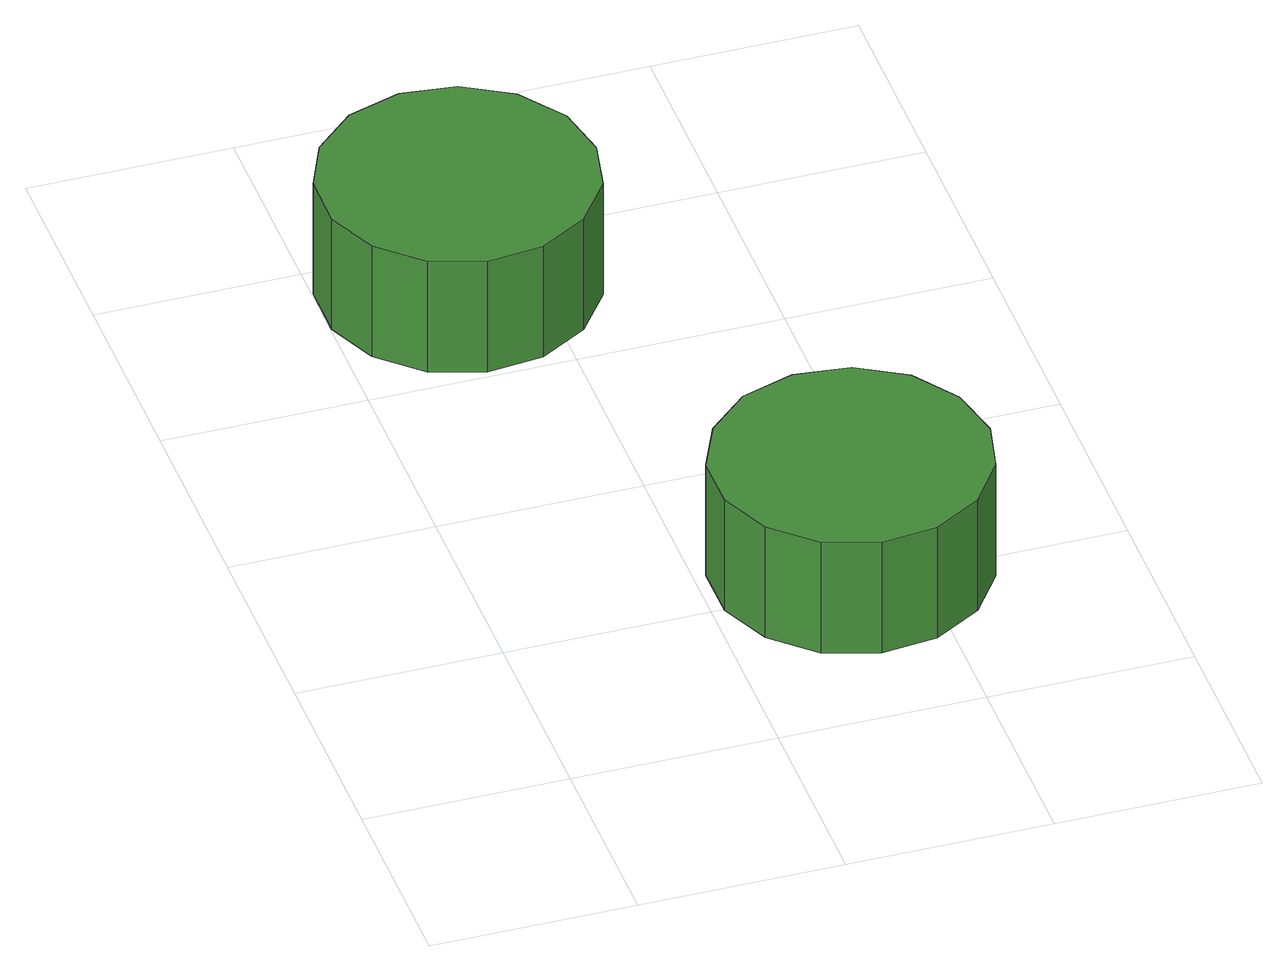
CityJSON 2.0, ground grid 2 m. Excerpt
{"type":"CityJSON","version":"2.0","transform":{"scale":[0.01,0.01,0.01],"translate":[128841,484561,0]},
"CityObjects":{
"tree1":{"type":"SolitaryVegetationObject","attributes":{"function":"something"},"geometry":[{"type":"MultiSurface","lod":"1","boundaries":[[[0,1,2,3,4,5,6,7,8,9,10,11,12,13,14]],[[15,16,17,18,19,20,21,22,23,24,25,26,27,28,29]],[[0,29,28,1]],[[1,28,27,2]],[[2,27,26,3]],[[3,26,25,4]],[[4,25,24,5]],[[5,24,23,6]],[[6,23,22,7]],[[7,22,21,8]],[[8,21,20,9]],[[9,20,19,10]],[[10,19,18,11]],[[11,18,17,12]],[[12,17,16,13]],[[13,16,15,14]],[[14,15,29,0]]]}]},
"tree2":{"type":"SolitaryVegetationObject","attributes":{"function":"something"},"geometry":[{"type":"MultiSurface","lod":"1","boundaries":[[[30,31,32,33,34,35,36,37,38,39,40,41,42,43,44]],[[45,46,47,48,49,50,51,52,53,54,55,56,57,58,59]],[[30,59,58,31]],[[31,58,57,32]],[[32,57,56,33]],[[33,56,55,34]],[[34,55,54,35]],[[35,54,53,36]],[[36,53,52,37]],[[37,52,51,38]],[[38,51,50,39]],[[39,50,49,40]],[[40,49,48,41]],[[41,48,47,42]],[[42,47,46,43]],[[43,46,45,44]],[[44,45,59,30]]]}]}
},
"vertices":[
[264,740,187],[253,794,187],[220,839,187],[172,867,187],[117,873,187],[64,856,187],[23,818,187],[1,768,187],[1,712,187],[23,662,187],[64,624,187],[117,607,187],[172,613,187],[220,641,187],[253,686,187],[253,686,60],[220,641,60],[172,613,60],[117,607,60],[64,624,60],[23,662,60],[1,712,60],[1,768,60],[23,818,60],[64,856,60],[117,873,60],[172,867,60],[220,839,60],[253,794,60],[264,740,60],
[473,216,195],[461,270,195],[429,315,195],[381,343,195],[326,349,195],[273,332,195],[232,294,195],[209,244,195],[209,188,195],[232,138,195],[273,100,195],[326,83,195],[381,89,195],[429,117,195],[461,162,195],[461,162,68],[429,117,68],[381,89,68],[326,83,68],[273,100,68],[232,138,68],[209,188,68],[209,244,68],[232,294,68],[273,332,68],[326,349,68],[381,343,68],[429,315,68],[461,270,68],[473,216,68]
]}
